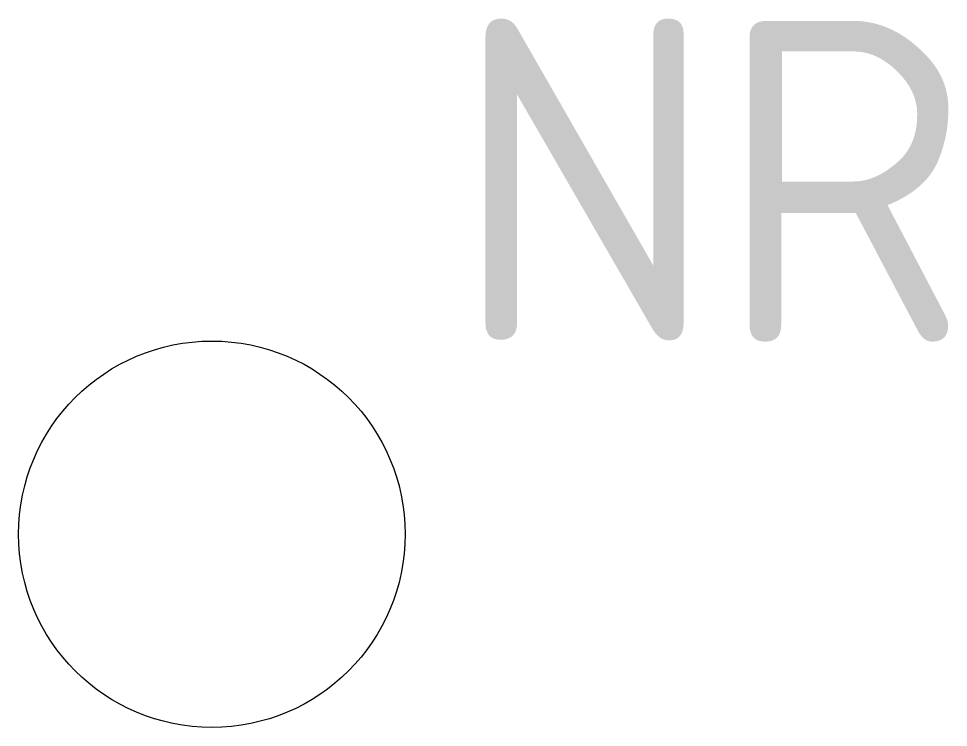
# Model space of a CAD drawing. Extents: x -1.5 to 5.72, y -1.5 to 4.
import ezdxf

# ---------------------------------------------------------------- set-up
doc = ezdxf.new("R2010")
doc.units = 0
doc.styles.add('NLCS-ISO', font='NLCS-ISO.ttf')

msp = doc.modelspace()

# ---------------------------------------------------------------- linework, layer by layer
msp.add_circle((0, 0), 1.5)

# ---------------------------------------------------------------- texts
at = {"style": 'NLCS-ISO'}
msp.add_attdef('NR', (1.8673, 1.495), '', height=2.5, dxfattribs=at)

doc.saveas('drawing.dxf')
